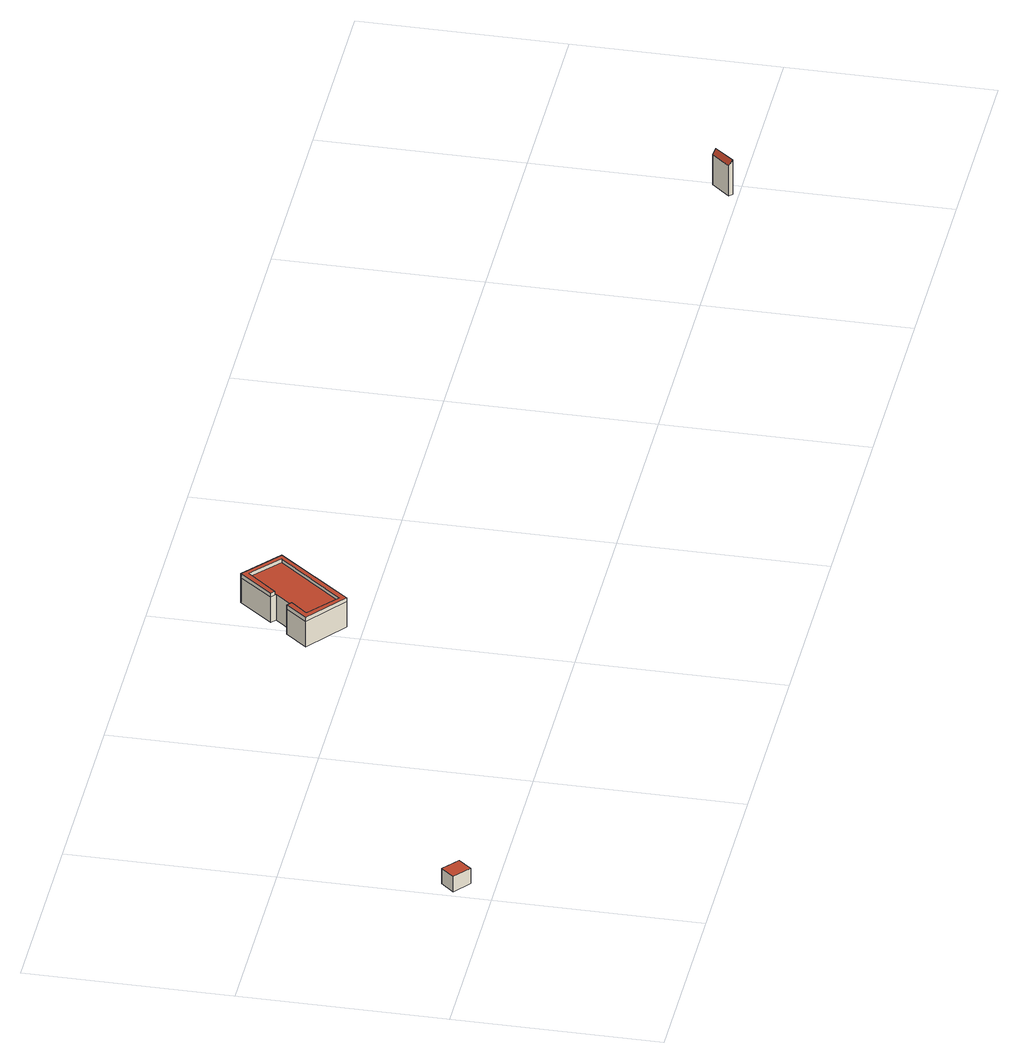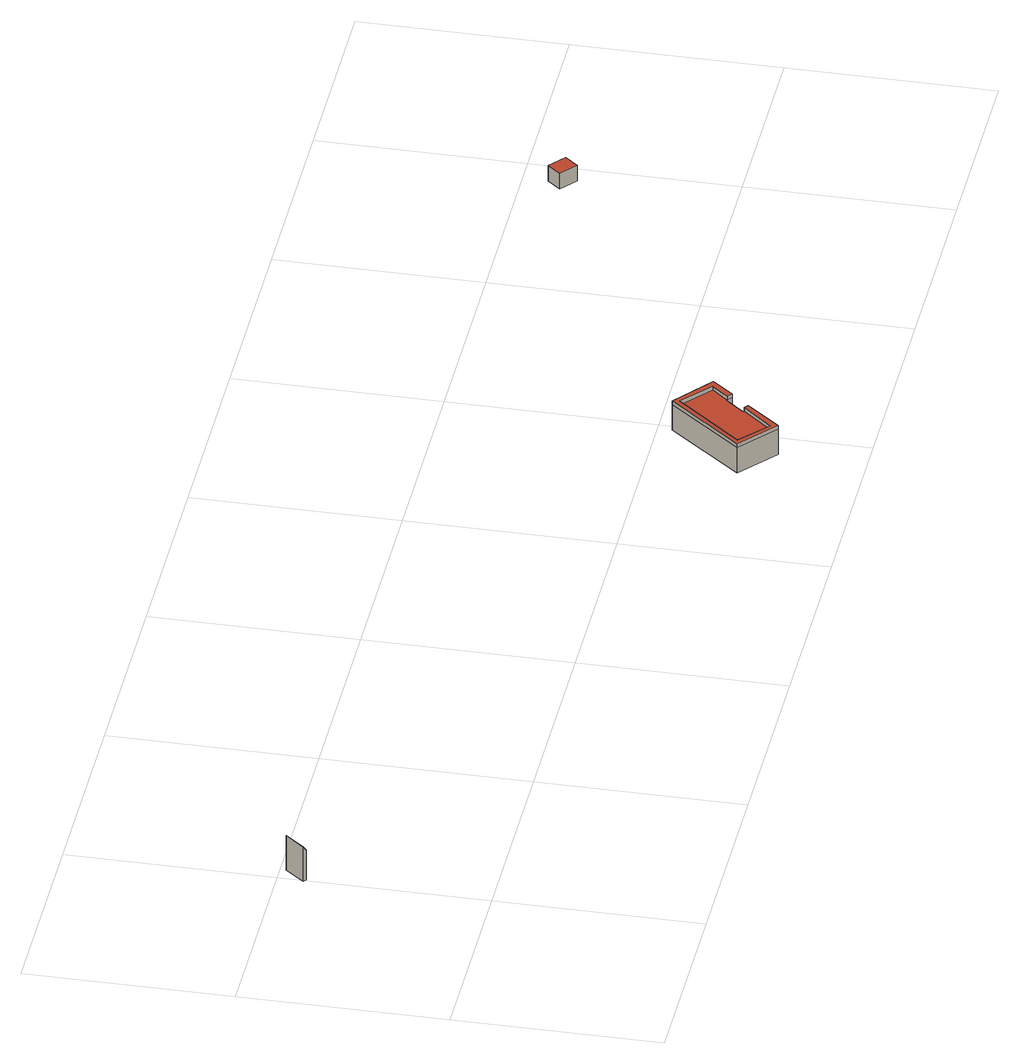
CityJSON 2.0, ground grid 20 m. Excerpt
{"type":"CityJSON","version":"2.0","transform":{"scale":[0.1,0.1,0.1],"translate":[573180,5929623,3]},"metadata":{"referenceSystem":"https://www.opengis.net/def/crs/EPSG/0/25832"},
"CityObjects":{
"building1":{"type":"Building","attributes":{"Grundfläche 2D":"3.595227","Grundhöhe NN":"3.378"},"geometry":[{"type":"Solid","lod":"3","boundaries":[[[[0,1,2,3]],[[4,5,3,2]],[[5,6,0,3]],[[6,7,1,0]],[[7,4,2,1]],[[7,6,5,4]]]],"semantics":{"surfaces":[{"type":"RoofSurface"},{"type":"WallSurface"},{"type":"GroundSurface"}],"values":[[0,1,1,1,1,2]]}}]},
"building2":{"type":"Building","attributes":{"Grundfläche 2D":"43.795943","Grundhöhe NN":"3.806"},"geometry":[{"type":"Solid","lod":"3","boundaries":[[[[8,9,10,11,12,13,14,15,16,17,18,19]],[[20,21,22,23,24,25,26,27]],[[28,24,12,11]],[[13,12,24,23]],[[14,13,23,22]],[[15,14,22,21]],[[16,15,21,20]],[[17,16,20,27]],[[27,29,18,17]],[[29,30,19,18]],[[30,31,8,19]],[[31,32,9,8]],[[32,33,10,9]],[[33,28,11,10]],[[25,24,28,34,35]],[[26,25,35,36]],[[37,29,27,26,36,38]],[[30,29,37,39]],[[31,30,39,40]],[[32,31,40,41]],[[33,32,41,42]],[[28,33,42,34]],[[42,41,40,39,37,38,36,35,34]]]],"semantics":{"surfaces":[{"type":"RoofSurface"},{"type":"WallSurface"},{"type":"GroundSurface"}],"values":[[0,0,1,1,1,1,1,1,1,1,1,1,1,1,1,1,1,1,1,1,1,1,2]]}}]},
"building3":{"type":"Building","attributes":{"Grundfläche 2D":"0.810590","Grundhöhe NN":"3.419"},"geometry":[{"type":"Solid","lod":"3","boundaries":[[[[43,44,45,46,47]],[[48,49,47,46]],[[49,50,43,47]],[[50,51,52,45,44,43]],[[52,48,46,45]],[[50,49,48,52,51]]]],"semantics":{"surfaces":[{"type":"RoofSurface"},{"type":"WallSurface"},{"type":"GroundSurface"}],"values":[[0,1,1,1,1,2]]}}]}
},
"vertices":[
[24,24,21],[35,37,21],[19,50,21],[8,37,21],[19,50,4],[8,37,4],[24,24,4],[35,37,4],
[412,215,40],[470,287,40],[433,318,40],[406,285,40],[410,282,40],[435,311,40],[464,286,40],[411,222,40],[381,247,40],[395,263,40],[390,267,40],[373,246,40],[381,247,36],[411,222,36],[464,286,36],[435,311,36],[410,282,36],[411,281,36],[396,263,36],[395,263,36],[406,285,36],[390,267,36],[373,246,36],[412,215,36],[470,287,36],[433,318,36],[406,285,8],[411,281,8],[396,263,8],[390,267,8],[395,263,8],[373,246,8],[412,215,8],[470,287,8],[433,318,8],
[1183,9,37],[1185,7,40],[1186,6,42],[1202,25,42],[1199,27,37],[1202,25,4],[1199,27,4],[1183,9,4],[1185,7,4],[1186,6,4]
]}
